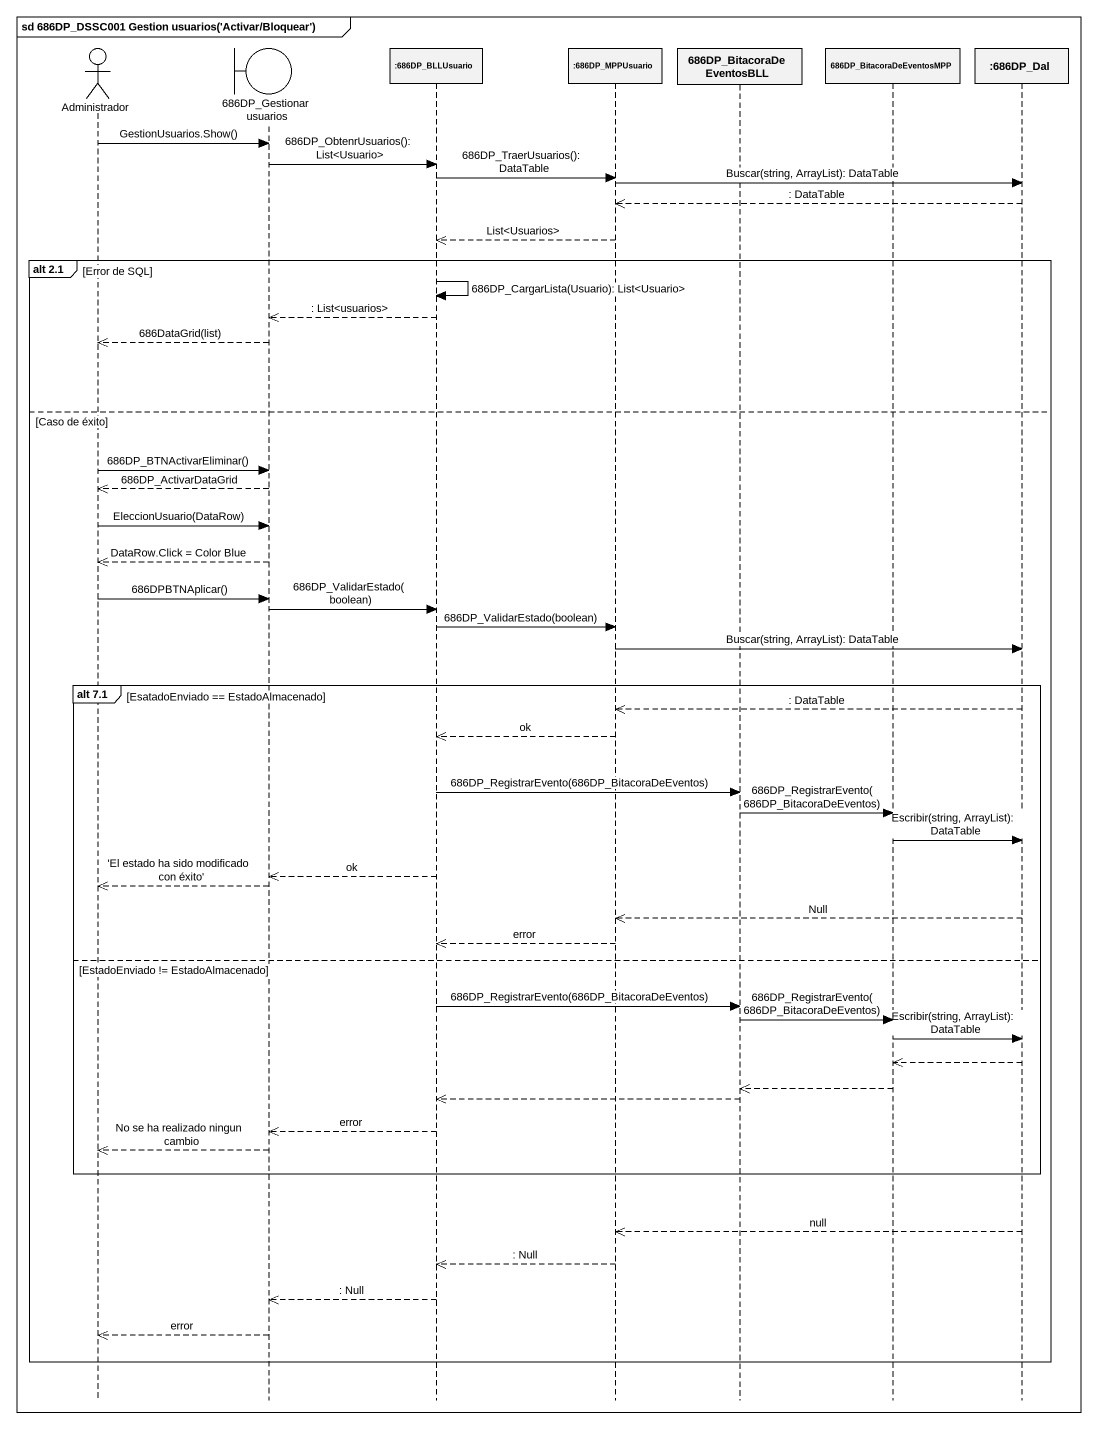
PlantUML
@startuml
mainframe sd 686DP_DSSC001 Gestion usuarios('Activar/Bloquear')
hide footbox
actor Administrador
boundary "686DP_Gestionar usuarios" as b686DP_Gestionar_usuarios
participant ":686DP_BLLUsuario" as o686DP_BLLUsuario
participant ":686DP_MPPUsuario" as o686DP_MPPUsuario
participant "686DP_BitacoraDeEventosBLL" as c686DP_BitacoraDeEventosBLL
participant "686DP_BitacoraDeEventosMPP" as c686DP_BitacoraDeEventosMPP
participant ":686DP_Dal" as o686DP_Dal

Administrador -> b686DP_Gestionar_usuarios : GestionUsuarios.Show()
b686DP_Gestionar_usuarios -> o686DP_BLLUsuario : 686DP_ObtenrUsuarios(): List<Usuario>
o686DP_BLLUsuario -> o686DP_MPPUsuario : 686DP_TraerUsuarios(): DataTable
o686DP_MPPUsuario -> o686DP_Dal : Buscar(string, ArrayList): DataTable
o686DP_Dal -->> o686DP_MPPUsuario : : DataTable
o686DP_MPPUsuario -->> o686DP_BLLUsuario : List<Usuarios>
group alt 2.1 [Error de SQL]
  o686DP_BLLUsuario -> o686DP_BLLUsuario : 686DP_CargarLista(Usuario): List<Usuario>
  o686DP_BLLUsuario -->> b686DP_Gestionar_usuarios : : List<usuarios>
  b686DP_Gestionar_usuarios -->> Administrador : 686DataGrid(list)
else Caso de éxito
  Administrador -> b686DP_Gestionar_usuarios : 686DP_BTNActivarEliminar()
  b686DP_Gestionar_usuarios -->> Administrador : 686DP_ActivarDataGrid
  Administrador -> b686DP_Gestionar_usuarios : EleccionUsuario(DataRow)
  b686DP_Gestionar_usuarios -->> Administrador : DataRow.Click = Color Blue
  Administrador -> b686DP_Gestionar_usuarios : 686DPBTNAplicar()
  b686DP_Gestionar_usuarios -> o686DP_BLLUsuario : 686DP_ValidarEstado(boolean)
  o686DP_BLLUsuario -> o686DP_MPPUsuario : 686DP_ValidarEstado(boolean)
  o686DP_MPPUsuario -> o686DP_Dal : Buscar(string, ArrayList): DataTable
  group alt 7.1 [EsatadoEnviado == EstadoAlmacenado]
    o686DP_Dal -->> o686DP_MPPUsuario : : DataTable
    o686DP_MPPUsuario -->> o686DP_BLLUsuario : ok
    o686DP_BLLUsuario -> c686DP_BitacoraDeEventosBLL : 686DP_RegistrarEvento(686DP_BitacoraDeEventos)
    c686DP_BitacoraDeEventosBLL -> c686DP_BitacoraDeEventosMPP : 686DP_RegistrarEvento(686DP_BitacoraDeEventos)
    c686DP_BitacoraDeEventosMPP -> o686DP_Dal : Escribir(string, ArrayList): DataTable
    o686DP_BLLUsuario -->> b686DP_Gestionar_usuarios : ok
    b686DP_Gestionar_usuarios -->> Administrador : 'El estado ha sido modificado con éxito'
    o686DP_Dal -->> o686DP_MPPUsuario : Null
    o686DP_MPPUsuario -->> o686DP_BLLUsuario : error
  else EstadoEnviado != EstadoAlmacenado
    o686DP_BLLUsuario -> c686DP_BitacoraDeEventosBLL : 686DP_RegistrarEvento(686DP_BitacoraDeEventos)
    c686DP_BitacoraDeEventosBLL -> c686DP_BitacoraDeEventosMPP : 686DP_RegistrarEvento(686DP_BitacoraDeEventos)
    c686DP_BitacoraDeEventosMPP -> o686DP_Dal : Escribir(string, ArrayList): DataTable
    o686DP_Dal -->> c686DP_BitacoraDeEventosMPP
    c686DP_BitacoraDeEventosMPP -->> c686DP_BitacoraDeEventosBLL
    c686DP_BitacoraDeEventosBLL -->> o686DP_BLLUsuario
    o686DP_BLLUsuario -->> b686DP_Gestionar_usuarios : error
    b686DP_Gestionar_usuarios -->> Administrador : No se ha realizado ningun cambio
  end
  o686DP_Dal -->> o686DP_MPPUsuario : null
  o686DP_MPPUsuario -->> o686DP_BLLUsuario : : Null
  o686DP_BLLUsuario -->> b686DP_Gestionar_usuarios : : Null
  b686DP_Gestionar_usuarios -->> Administrador : error
end
@enduml
